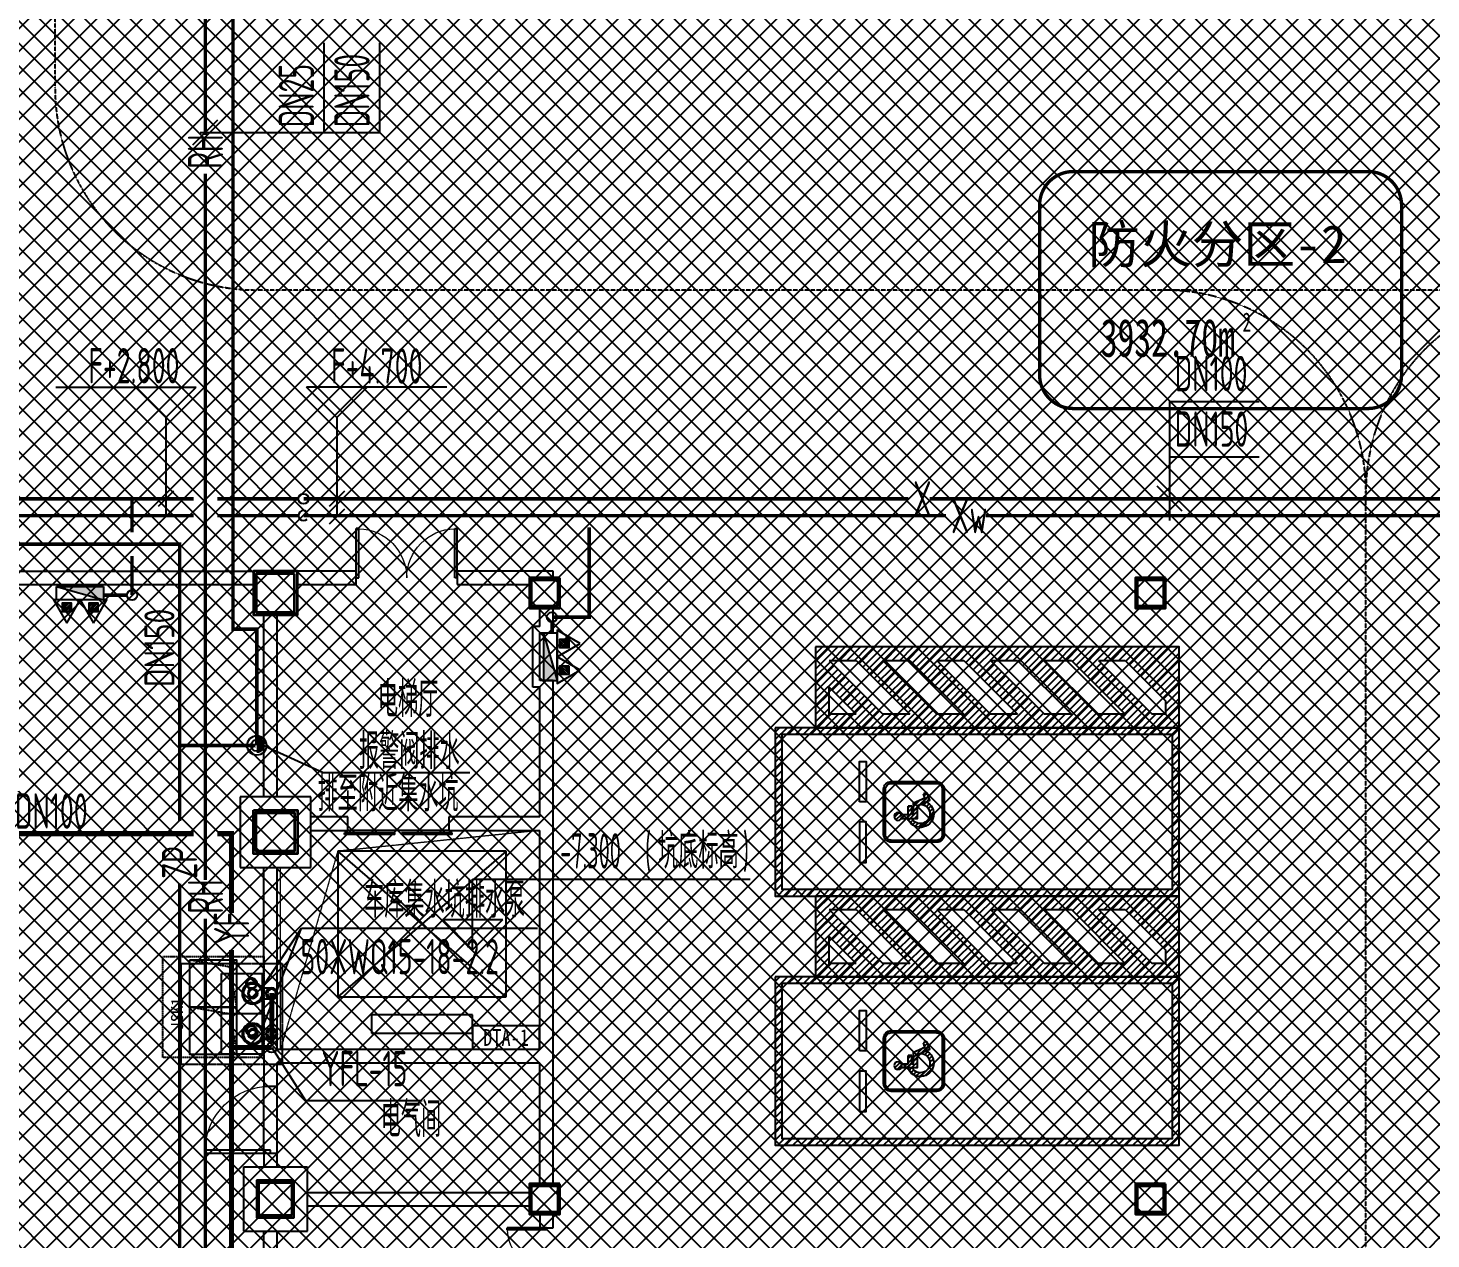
# Model space of a CAD drawing. Extents: x -2120532 to 1934524, y -1331911 to 424203.
# Drawn here: x -70884 to -50042, y -310852 to -292870 of the extents above; entities that cross this region are included whole.
import ezdxf
from ezdxf.enums import TextEntityAlignment as Align

# ---------------------------------------------------------------- set-up
doc = ezdxf.new("R2010")
doc.units = 0
doc.header["$LTSCALE"] = 10
for name, pattern in [('( Hidden )', [0.375, 0.25, -0.125]), ('__DASH', [0.35, 0.25, -0.1]), ('DASH', [0.35, 0.25, -0.1]), ('排水', [1.1, 1, -0.1])]:
    doc.linetypes.add(name, pattern=pattern)
for name, color, linetype in [('0-绿', 3, 'Continuous'), ('0-蓝', 5, 'Continuous'), ('3', 7, 'Continuous'), ('A-COLUMN', 8, 'Continuous'), ('A-EVTR', 3, 'Continuous'), ('A-ROOM_NAME', 23, 'Continuous'), ('A-WALL', 2, 'Continuous'), ('A-WINDOW', 8, 'Continuous'), ('car', 252, 'Continuous'), ('DIM_ELEV', 3, 'Continuous'), ('DOOR_FIRE', 8, 'Continuous'), ('GPS文字_污水', 7, 'Continuous'), ('SRC-03F$0$A-SYMB-NUMB-T', 4, 'Continuous'), ('SRC-03F$0$A-WALL', 7, 'Continuous'), ('W-DIM_压力废', 3, 'Continuous'), ('W-DIM_消防', 3, 'Continuous'), ('W-DIM_直饮', 3, 'Continuous'), ('W-EQUIP_消火栓', 7, 'Continuous'), ('W-EQUIP_灭火器', 7, 'Continuous'), ('W-EVALVE_喷淋', 7, 'Continuous'), ('W-PIPE-压力废', 31, 'Continuous'), ('W-PIPE-喷淋中', 6, 'Continuous'), ('W-PIPE-消防', 1, 'Continuous'), ('W-PIPE-消防中', 1, 'Continuous'), ('W-PIPE-直饮', 62, 'Continuous'), ('W-TEXT_压力废', 7, 'Continuous'), ('W-TEXT_喷淋', 7, 'Continuous'), ('W-TEXT_消防', 7, 'Continuous'), ('W-TEXT_直饮', 7, 'Continuous'), ('W-TWT_LEAD', 3, 'Continuous'), ('W-TWT_TEXT', 7, 'Continuous'), ('W-VALVE_压力废', 7, 'Continuous'), ('W-VALVE_废水', 7, 'Continuous'), ('W-VPIPE-压力废', 31, 'Continuous'), ('W-VPIPE-消防', 1, 'Continuous'), ('WINDOW', 8, 'Continuous'), ('画水辅助', 6, 'Continuous'), ('车行线', 4, 'Continuous'), ('集水坑', 4, 'Continuous')]:
    doc.layers.add(name, color=color, linetype=linetype)
for name, color, linetype, lineweight in [('GPS-污水', 2, '排水', 40), ('HOLE', 52, 'Continuous', 15), ('钢柱', 51, 'Continuous', 35)]:
    doc.layers.add(name, color=color, linetype=linetype, lineweight=lineweight)
doc.styles.add('8B2_01', font='simhei.ttf', dxfattribs={"width": 0.8})
doc.styles.add('8B2_02', font='tssdeng.shx', dxfattribs={"width": 0.6, "bigfont": 'TSSDCHN.shx'})
doc.styles.add('_TWT_PIPEDN', font='TSSDENG', dxfattribs={"width": 0.8, "height": 3.5, "bigfont": 'TSSDCHN'})
doc.styles.add('SRC-03F$0$ECADI-TXT', font='simplex.shx', dxfattribs={"bigfont": 'hztxt.shx'})
doc.styles.get("Standard").update_dxf_attribs({"font": 'TSSDENG.shx', "width": 0.7, "bigfont": 'TSSDCHN.shx'})
doc.styles.add('黑体', font='simhei.ttf', dxfattribs={"width": 0.65})
pattern_1 = [(45, (-1868267.6, 386048.79), (-56.1266008, 56.1266008), [])]
pattern_2 = [(45, (-1051447.4, 216448.07), (-31.571213, 31.571213), [])]

# ---------------------------------------------------------------- blocks, each defined once
blk = doc.blocks.new('集水坑1500x1500')
blk.add_line((750, -300), (750, -900))
at = {"linetype": '( Hidden )'}
blk.add_lwpolyline([(0, 0), (1500, 0), (1500, -1500), (0, -1500)], close=True, dxfattribs=at)
blk.add_lwpolyline([(150, -900), (150, -300), (1350, -300), (1350, -900)], close=True)
blk = doc.blocks.new('A$C2E841D35')
at = {"color": 7, "ltscale": 100}
for p, q in [((292, 381), (181, 381)), ((292, 219), (181, 219)), ((292, -219), (181, -219)), ((292, -381), (181, -381))]:
    blk.add_line(p, q, dxfattribs=at)
for centre, radius in [((430, 300), 159), ((430, 300), 159), ((430, 300), 140), ((430, 300), 140), ((150, 297), 86.2), ((150, 297), 86.2), ((150, 300), 62), ((430, 300), 73.2), ((430, 300), 73.2), ((430, 300), 56.6), ((430, 300), 56.6), ((430, -300), 159), ((430, -300), 159), ((430, -300), 140), ((430, -300), 140), ((150, -303), 86.2), ((150, -303), 86.2), ((150, -300), 62), ((430, -300), 73.2), ((430, -300), 73.2), ((430, -300), 56.6), ((430, -300), 56.6)]:
    blk.add_circle(centre, radius, dxfattribs=at)
blk = doc.blocks.new('l99')
at = {"layer": 'W-TWT_TEXT'}
for p, q in [((92541, -196910), (92091, -196460)), ((94175, -196460), (92091, -196460)), ((92541, -196910), (92991, -196460))]:
    blk.add_line(p, q, dxfattribs=at)
blk = doc.blocks.new('4gs')
at = {"layer": 'W-TWT_TEXT', "style": '8B2_02', "width": 0.6}
blk.add_text('F+4.700', height=525, rotation=359.9998, dxfattribs=at).set_placement((-16760, -202342, 8000))
blk = doc.blocks.new('2.8')
at = {"layer": 'W-TWT_TEXT', "style": '8B2_02', "width": 0.6}
blk.add_text('F+2.800', height=525, rotation=89.9998, dxfattribs=at).set_placement((100977, -194305, 5000))
blk = doc.blocks.new('A$C10817FE3')
at = {"layer": '0-蓝', "color": 9, "linetype": 'DASH', "ltscale": 3, "const_width": 50}
blk.add_lwpolyline([(-168634, -136010), (-164256, -136010, 0.414214), (-163756, -135510), (-163756, -132990, 0.414214), (-164256, -132490), (-168634, -132490, 0.414214), (-169134, -132990), (-169134, -135510, 0.414214)], format="xyb", close=True, dxfattribs=at)
at = {"layer": '0-绿', "color": 0, "linetype": 'DASH', "style": '黑体'}
blk.add_text('防火分区-2', height=563.3, dxfattribs=at).set_placement((-168412, -133850))
at = {"layer": '0-绿', "color": 0, "linetype": 'DASH', "style": '黑体', "width": 0.65}
for s, height, p in [('2', 282, (-166118, -134866)), ('3932.70m', 563.3, (-168225, -135241))]:
    blk.add_text(s, height=height, dxfattribs=at).set_placement(p)
blk = doc.blocks.new('人防集水坑')
at = {"layer": 'GPS-污水', "color": 8, "linetype": '排水'}
for centre in [(307561, 701151), (307561, 700451)]:
    blk.add_circle(centre, 75, dxfattribs=at)
at = {"layer": '集水坑', "color": 8, "linetype": 'DASH', "ltscale": 0.5}
blk.add_lwpolyline([(306241, 700051), (306241, 701551), (307741, 701551), (307741, 700051)], close=True, dxfattribs=at)
at = {"layer": '集水坑', "color": 8, "linetype": 'Continuous', "ltscale": 0.5}
for points in [[(306641, 701501), (306641, 700801), (307341, 700801), (307341, 701501)], [(306641, 700801), (306641, 700101), (307341, 700101), (307341, 700801)]]:
    blk.add_lwpolyline(points, close=True, dxfattribs=at)
at = {"layer": '集水坑', "color": 8, "linetype": 'DASH', "ltscale": 0.5}
for points in [[(307341, 700801), (307237, 701397), (306641, 701501)], [(307347, 700101), (307243, 700697), (306647, 700801)]]:
    blk.add_lwpolyline(points, dxfattribs=at)
blk = doc.blocks.new('SRC-03F$0$ECADI-TAG-CODE')
at = {"layer": 'SRC-03F$0$A-SYMB-NUMB-T', "color": 1}
blk.add_lwpolyline([(3.41, 8.1), (13.41, 8.1), (13.41, 4.6), (3.41, 4.6)], close=True, dxfattribs=at)
at = {"layer": 'SRC-03F$0$A-SYMB-NUMB-T', "style": 'SRC-03F$0$ECADI-TXT', "width": 0.7}
blk.add_attdef('CODE', text='', height=2.5, dxfattribs=at).set_placement((8.41, 6.35), align=Align.MIDDLE_CENTER)
blk = doc.blocks.new('A$C45867796')
at = {"layer": '3'}
h = blk.add_hatch(dxfattribs=at)
h.set_pattern_fill('ANSI31', color=252, scale=50)
h.set_pattern_definition(pattern_1)
h.paths.add_polyline_path([(-2500, 0), (-2500, -6000), (0, -6000), (0, 0)])
h.paths.add_polyline_path([(-100, -100), (-100, -5900), (-2400, -5900), (-2400, -100)], flags=16)
h.paths.add_polyline_path([(-1400, -1250), (-1400, -1350), (-2000, -1350), (-2000, -1250)], flags=0)
h.paths.add_polyline_path([(-1100, -1250), (-500, -1250), (-500, -1350), (-1100, -1350)], flags=0)
h = blk.add_hatch(dxfattribs=at)
h.set_pattern_fill('ANSI31', color=252, scale=50)
h.set_pattern_definition(pattern_1)
h.paths.add_polyline_path([(-2500, -600), (-3700, -600), (-3700, -6000), (-2500, -6000)])
h.paths.add_polyline_path([(-2700, -1200), (-3100, -800), (-2700, -800)], flags=16)
h.paths.add_polyline_path([(-2700, -1600), (-2700, -2000), (-3500, -1200), (-3500, -800)], flags=16)
h.paths.add_polyline_path([(-2700, -2400), (-2700, -2800), (-3500, -2000), (-3500, -1600)], flags=16)
h.paths.add_polyline_path([(-3500, -2400), (-2700, -3200), (-2700, -3600), (-3500, -2800)], flags=16)
h.paths.add_polyline_path([(-3500, -3200), (-2700, -4000), (-2700, -4400), (-3500, -3600)], flags=16)
h.paths.add_polyline_path([(-3500, -4000), (-2700, -4800), (-2700, -5200), (-3500, -4400)], flags=16)
h.paths.add_polyline_path([(-3500, -4800), (-2700, -5600), (-2700, -5800), (-2900, -5800), (-3500, -5200)], flags=16)
h = blk.add_hatch(dxfattribs=at)
h.set_pattern_fill('ANSI31', color=252, scale=28.125)
h.set_pattern_definition(pattern_2)
h.paths.add_polyline_path([(-1588, -1610, 0.414214), (-1700, -1723), (-1699, -2398, 0.414214), (-1587, -2510), (-912, -2510, 0.414214), (-799, -2397), (-800, -1722, 0.414214), (-912, -1610)])
h.paths.add_polyline_path([(-912, -1638, -0.414214), (-828, -1722), (-827, -2397, -0.414214), (-912, -2482), (-1587, -2482, -0.414214), (-1671, -2398), (-1672, -1723, -0.414214), (-1587, -1638)], flags=16)
h.paths.add_polyline_path([(-1124, -1823, -0.272227), (-1153, -1873), (-1153, -1967, -1.512659), (-1401, -2238), (-1426, -2296), (-1539, -2254), (-1520, -2201), (-1457, -2224), (-1384, -2055), (-1210, -2055), (-1210, -2030), (-1333, -2030), (-1333, -1974), (-1210, -1974), (-1210, -1874, -0.272651), (-1240, -1823, -1)], flags=0)
h = blk.add_hatch(dxfattribs=at)
h.set_pattern_fill('ANSI31', color=252, scale=28.125)
h.set_pattern_definition(pattern_2)
h.paths.add_polyline_path([(-1210, -1974), (-1333, -1974), (-1333, -2030), (-1210, -2030), (-1210, -2055), (-1384, -2055), (-1457, -2224), (-1520, -2201), (-1539, -2254), (-1426, -2296), (-1347, -2111), (-1153, -2111), (-1153, -1873, -0.259), (-1210, -1874)])
h = blk.add_hatch(dxfattribs=at)
h.set_pattern_fill('ANSI31', color=252, scale=28.125)
h.set_pattern_definition(pattern_2)
h.paths.add_polyline_path([(-1124, -1823, 1), (-1240, -1823, 1)])
h = blk.add_hatch(dxfattribs=at)
h.set_pattern_fill('ANSI31', color=252, scale=28.125)
h.set_pattern_definition(pattern_2)
h.paths.add_polyline_path([(-1363, -2149), (-1401, -2238, 1.512659), (-1153, -1967), (-1153, -2028, -1.826155)])
at = {"layer": 'car', "color": 8}
for p, q in [((-3500, -800), (-2700, -1600)), ((-2700, -1200), (-3100, -800)), ((-3500, -1200), (-2700, -2000)), ((-3500, -1600), (-2700, -2400)), ((-3500, -2000), (-2700, -2800)), ((-3500, -2400), (-2700, -3200)), ((-3500, -2800), (-2700, -3600)), ((-3500, -3200), (-2700, -4000)), ((-3500, -3600), (-2700, -4400)), ((-3500, -4000), (-2700, -4800)), ((-3500, -4400), (-2700, -5200)), ((-3500, -4800), (-2700, -5600))]:
    blk.add_line(p, q, dxfattribs=at)
at = {"layer": 'car', "ltscale": 0.5}
for p, q in [((-1210, -1974), (-1333, -1974)), ((-1333, -2030), (-1333, -1974)), ((-1210, -2030), (-1333, -2030)), ((-1539, -2254), (-1520, -2201))]:
    blk.add_line(p, q, dxfattribs=at)
for points in [[(-2500, 0), (0, 0), (0, -6000), (0, -6000), (-2500, -6000)], [(-2400, -100), (-100, -100), (-100, -5900), (-2400, -5900)], [(-3700, -600), (-2500, -600), (-2500, -6000), (-3700, -6000)], [(-1400, -1250), (-2000, -1250), (-2000, -1350), (-1400, -1350)], [(-1100, -1250), (-500, -1250), (-500, -1350), (-1100, -1350)]]:
    blk.add_lwpolyline(points, close=True, dxfattribs=at)
at = {"layer": 'car', "color": 8}
for points in [[(-3500, -800), (-3500, -1200)], [(-2700, -1200), (-2700, -800), (-3100, -800)], [(-3500, -1600), (-3500, -2000)], [(-2700, -2000), (-2700, -1600)], [(-3500, -2400), (-3500, -2800)], [(-2700, -2800), (-2700, -2400)], [(-3500, -3200), (-3500, -3600)], [(-2700, -3600), (-2700, -3200)], [(-3500, -4000), (-3500, -4400)], [(-2700, -4400), (-2700, -4000)], [(-3500, -4800), (-3500, -5200)], [(-2700, -5200), (-2700, -4800)], [(-3500, -5200), (-2900, -5800), (-2700, -5800), (-2700, -5600)]]:
    blk.add_lwpolyline(points, dxfattribs=at)
at = {"layer": 'car', "ltscale": 0.5}
for points in [[(-1587, -2510), (-912, -2510, 0.414214), (-799, -2397), (-800, -1722, 0.414214), (-912, -1610), (-1588, -1610, 0.414214), (-1700, -1723), (-1699, -2398, 0.414214)], [(-1587, -2482), (-912, -2482, 0.414214), (-827, -2397), (-828, -1722, 0.414214), (-912, -1638), (-1587, -1638, 0.414214), (-1672, -1723), (-1671, -2398, 0.414214)]]:
    blk.add_lwpolyline(points, format="xyb", close=True, dxfattribs=at)
for points in [[(-1153, -1873), (-1153, -2111), (-1347, -2111), (-1426, -2296), (-1539, -2254)], [(-1210, -1874), (-1210, -1974)], [(-1210, -2030), (-1210, -2055), (-1384, -2055), (-1457, -2224), (-1520, -2201)]]:
    blk.add_lwpolyline(points, dxfattribs=at)
blk.add_circle((-1182, -1823), 57.9, dxfattribs=at)
for radius, start, end in [(200, 204.5041, 70.6314), (143, 177.3017, 62.4815)]:
    blk.add_arc((-1220, -2155), radius, start, end, dxfattribs=at)
blk = doc.blocks.new('$DorLib2D$00000002')
for p, q in [((-0.5, 0), (-0.5, 0.4875)), ((-0.475, 0.4875), (-0.5, 0.4875)), ((-0.475, 0), (-0.475, 0.4875)), ((0.475, 0), (0.475, 0.4875)), ((0.475, 0.4875), (0.5, 0.4875)), ((0.5, 0), (0.5, 0.4875)), ((-0.5, 0), (-0.475, 0)), ((0.5, 0), (0.475, 0))]:
    blk.add_line(p, q)
at = {"lineweight": 13}
for centre, start, end in [((-0.4875, 0), 0, 88.53072), ((0.4875, 0), 91.46928, 180)]:
    blk.add_arc(centre, 0.4875, start, end, dxfattribs=at)
blk = doc.blocks.new('$DORLIB2D$00000127')
at = {"color": 0}
for points in [[(-0.533, 0.795), (-0.533, 0.69)], [(-0.033, 0.795), (-0.533, 0.795)], [(-0.033, 0.795), (-0.033, 0.69)], [(0.533, 0.795), (0.033, 0.795)], [(0.033, 0.795), (0.033, 0.69)], [(0.533, 0.795), (0.533, 0.69)], [(-0.033, 0.69), (-0.533, 0.69)], [(0.533, 0.69), (0.033, 0.69)], [(0.5, 0.5), (-0.5, 0.5)]]:
    blk.add_lwpolyline(points, dxfattribs=at)
blk = doc.blocks.new('$DorLib2D$00000001')
for p, q in [((0.45, 0.975), (0.5, 0.975)), ((0.45, 0), (0.45, 0.975)), ((0.5, 0), (0.5, 0.975)), ((0.5, 0), (0.45, 0))]:
    blk.add_line(p, q)
at = {"lineweight": 13}
blk.add_arc((0.475, 0), 0.975, 91.4693, 180, dxfattribs=at)
blk = doc.blocks.new('$TwtSys$00000434')
for p, q in [((-0.5, 0.5), (-0.5, -0.5)), ((-0.5, -0.5), (0.5, 0.5)), ((0.5, 0.5), (-0.5, 0.5)), ((0.5, -0.5), (0.5, 0.5)), ((-0.5, -0.5), (0.5, -0.5))]:
    blk.add_line(p, q)
blk.add_solid([(0.5, -0.5), (0.5, 0.5), (-0.5, -0.5)])
blk = doc.blocks.new('$EVALVE$00000041')
at = {"const_width": 78.4}
blk.add_lwpolyline([(0, 24, -1), (0, -24, 1)], format="xyb", dxfattribs=at)
for radius in [80, 48]:
    blk.add_circle((0, 0), radius)
for p in [(-80, 0), (80, 0)]:
    blk.add_point(p)
blk = doc.blocks.new('$TwtSys$00000546')
h = blk.add_hatch()
h.set_pattern_fill('ANSI31', color=256, scale=200, style=0)
h.set_pattern_definition([(45, (-38543.802, -6670.83), (-17.67767, 17.67767), [])])
h.paths.add_polyline_path([(-65, 174), (65, 174), (65, 44), (-65, 44)])
for points in [[(0, 344), (-198, 0), (198, 0)], [(-65, 174), (65, 174), (65, 44), (-65, 44)]]:
    blk.add_lwpolyline(points, close=True)
blk = doc.blocks.new('A$C1C3C0163')
h = blk.add_hatch()
h.set_pattern_fill('ANSI37', color=8, scale=150)
h.set_pattern_definition([(45, (-601697.23, -233886.27), (-168.3798, 168.3798), []), (135, (-601697.23, -233886.27), (-168.3798, -168.3798), [])])
h.paths.add_polyline_path([(-80300, 5300), (-80300, -9000), (-62000, -9000), (-62000, -64625), (-76750, -64625), (-76750, -62675), (-73875, -62675), (-73775, -57275), (-100380, -57275), (-100572, -124002), (-71150, -123999), (-71150, -126437), (-63509, -133383), (-65550, -135650), (-61611, -139196), (-83885, -163934), (-83885, -174096), (-119589, -213750), (-196450, -213750), (-196450, -207800), (-209700, -193450), (-209700, -169150), (-201700, -169149), (-201700, 5300), (-192675, 5300)])

msp = doc.modelspace()

# ---------------------------------------------------------------- hatches: boundary and pattern name
at = {"layer": 'W-PIPE-压力废'}
for points in [[(-67861.3, -304833.6), (-67823.8, -304833.6), (-67823.8, -304796.1)], [(-67861.3, -304833.6), (-67861.3, -304796.1), (-67823.8, -304796.1)]]:
    msp.add_hatch(color=256, dxfattribs=at).paths.add_polyline_path(points)
at = {"layer": 'W-PIPE-喷淋中'}
for points in [[(-68633, -300535.6), (-68606.7, -300535.6), (-68606.7, -300509.3)], [(-68633, -300535.6), (-68633, -300509.3), (-68606.7, -300509.3)], [(-67485.7, -301797.2), (-67459.5, -301797.2), (-67459.5, -301770.9)], [(-67485.7, -301797.2), (-67485.7, -301770.9), (-67459.5, -301770.9)], [(-67839.8, -301797.2), (-67866.1, -301797.2), (-67866.1, -301823.4)], [(-67839.8, -301797.2), (-67839.8, -301823.4), (-67866.1, -301823.4)], [(-67485.7, -303524.1), (-67459.5, -303524.1), (-67459.5, -303550.4)], [(-67485.7, -303524.1), (-67485.7, -303550.4), (-67459.5, -303550.4)]]:
    msp.add_hatch(color=256, dxfattribs=at).paths.add_polyline_path(points)
at = {"layer": 'W-PIPE-消防'}
for points in [[(-62547.5, -299860.4), (-62573.8, -299860.4), (-62573.8, -299834.2)], [(-62547.5, -299860.4), (-62547.5, -299834.2), (-62573.8, -299834.2)], [(-62547.5, -301619.9), (-62547.5, -301646.1), (-62521.3, -301646.1)], [(-62547.5, -301619.9), (-62521.3, -301619.9), (-62521.3, -301646.1)]]:
    msp.add_hatch(color=256, dxfattribs=at).paths.add_polyline_path(points)

# ---------------------------------------------------------------- linework, layer by layer
at = {"layer": 'A-COLUMN', "color": 8}
for p, q in [((-66883.6, -300935.4), (-67533.6, -300935.4)), ((-67533.6, -300935.4), (-67533.6, -301585.4)), ((-66883.6, -301585.4), (-66883.6, -300935.4)), ((-62983.6, -301035.4), (-63433.6, -301035.4)), ((-63433.6, -301035.4), (-63433.6, -301485.4)), ((-62983.6, -301485.4), (-62983.6, -301035.4)), ((-53983.6, -301035.4), (-54433.6, -301035.4)), ((-54433.6, -301035.4), (-54433.6, -301485.4)), ((-53983.6, -301485.4), (-53983.6, -301035.4)), ((-67533.6, -301585.4), (-66883.6, -301585.4)), ((-63433.6, -301485.4), (-62983.6, -301485.4)), ((-54433.6, -301485.4), (-53983.6, -301485.4)), ((-66683.6, -304285.4), (-67733.6, -304285.4)), ((-67733.6, -304285.4), (-67733.6, -305335.4)), ((-66683.6, -305335.4), (-66683.6, -304285.4)), ((-67733.6, -305335.4), (-66683.6, -305335.4)), ((-66733.6, -309785.4), (-67683.6, -309785.4)), ((-67683.6, -309785.4), (-67683.6, -310735.4)), ((-66733.6, -309785.4), (-67683.6, -309785.4)), ((-67683.6, -309785.4), (-67683.6, -310735.4)), ((-66733.6, -310735.4), (-66733.6, -309785.4)), ((-66733.6, -310735.4), (-66733.6, -309785.4)), ((-62983.6, -310035.4), (-63433.6, -310035.4)), ((-63433.6, -310035.4), (-63433.6, -310485.4)), ((-62983.6, -310485.4), (-62983.6, -310035.4)), ((-53983.6, -310035.4), (-54433.6, -310035.4)), ((-54433.6, -310035.4), (-54433.6, -310485.4)), ((-53983.6, -310485.4), (-53983.6, -310035.4)), ((-63433.6, -310485.4), (-62983.6, -310485.4)), ((-54433.6, -310485.4), (-53983.6, -310485.4)), ((-67683.6, -310735.4), (-66733.6, -310735.4)), ((-67683.6, -310735.4), (-66733.6, -310735.4))]:
    msp.add_line(p, q, dxfattribs=at)
at = {"layer": 'A-EVTR', "color": 8}
for p, q in [((-63783.6, -305094.9), (-66283.6, -305094.9)), ((-66283.6, -305094.9), (-66283.6, -307254.9)), ((-63783.6, -307254.9), (-66283.6, -305094.9)), ((-63783.6, -305094.9), (-66283.6, -307254.9)), ((-63783.6, -307254.9), (-63783.6, -305094.9)), ((-66283.6, -307254.9), (-63783.6, -307254.9)), ((-64283.6, -307524.9), (-65783.6, -307524.9)), ((-65783.6, -307524.9), (-65783.6, -307794.9)), ((-64283.6, -307794.9), (-64283.6, -307524.9)), ((-65783.6, -307794.9), (-64283.6, -307794.9))]:
    msp.add_line(p, q, dxfattribs=at)
at = {"layer": 'A-WALL', "color": 8}
for p, q in [((-73358.6, -300935.4), (-67533.6, -300935.4)), ((-66008.6, -300935.4), (-66883.6, -300935.4)), ((-66008.6, -301135.4), (-66008.6, -300935.4)), ((-63083.6, -300935.4), (-64508.6, -300935.4)), ((-64508.6, -300935.4), (-64508.6, -301135.4)), ((-63083.6, -301035.4), (-63083.6, -300935.4)), ((-73558.6, -301135.4), (-67533.6, -301135.4)), ((-66883.6, -301135.4), (-66008.6, -301135.4)), ((-64508.6, -301135.4), (-63433.6, -301135.4)), ((-67383.6, -304285.4), (-67383.6, -301585.4)), ((-67183.6, -304285.4), (-67183.6, -301585.4)), ((-63283.6, -301758.1), (-63283.6, -301485.4)), ((-63083.6, -301858.1), (-63083.6, -301485.4)), ((-63383.6, -302658.1), (-63383.6, -301758.1)), ((-63283.6, -301758.1), (-63383.6, -301758.1)), ((-63283.6, -302558.1), (-63283.6, -301858.1)), ((-63083.6, -301858.1), (-63283.6, -301858.1)), ((-63083.6, -302558.1), (-63283.6, -302558.1)), ((-63083.6, -304685.4), (-63083.6, -302558.1)), ((-63283.6, -302658.1), (-63383.6, -302658.1)), ((-63283.6, -304585.4), (-63283.6, -302658.1)), ((-66133.6, -304585.4), (-66683.6, -304585.4)), ((-66133.6, -304785.4), (-66133.6, -304585.4)), ((-63283.6, -304585.4), (-64633.6, -304585.4)), ((-64633.6, -304585.4), (-64633.6, -304785.4)), ((-63083.6, -308135.4), (-63083.6, -304685.4)), ((-66683.6, -304785.4), (-66133.6, -304785.4)), ((-64633.6, -304785.4), (-63283.6, -304785.4)), ((-63283.6, -308035.4), (-63283.6, -304785.4)), ((-67383.6, -308135.4), (-67383.6, -305335.4)), ((-67183.6, -308035.4), (-67183.6, -305335.4)), ((-67183.6, -308035.4), (-63283.6, -308035.4)), ((-67383.6, -308135.4), (-67383.6, -308585.4)), ((-67183.6, -308235.4), (-63283.6, -308235.4)), ((-67183.6, -308585.4), (-67183.6, -308235.4)), ((-63283.6, -310035.4), (-63283.6, -308235.4)), ((-63083.6, -310035.4), (-63083.6, -308135.4)), ((-67383.6, -308585.4), (-67183.6, -308585.4)), ((-67183.6, -309585.4), (-67383.6, -309585.4)), ((-67383.6, -309585.4), (-67383.6, -309785.4)), ((-67183.6, -309785.4), (-67183.6, -309585.4)), ((-66733.6, -310160.4), (-63433.6, -310160.4)), ((-66733.6, -310360.4), (-63433.6, -310360.4)), ((-63283.6, -310485.4), (-63283.6, -310685.4)), ((-63083.6, -310685.4), (-63083.6, -310485.4)), ((-67383.6, -318185.4), (-67383.6, -310735.4)), ((-67183.6, -318085.4), (-67183.6, -310735.4)), ((-63283.6, -310685.4), (-63083.6, -310685.4))]:
    msp.add_line(p, q, dxfattribs=at)
at = {"layer": 'DIM_ELEV', "color": 8}
for p, q in [((-64279.7, -306559.5), (-64279.7, -305509.5)), ((-64279.7, -305509.5), (-60157, -305509.5)), ((-64279.7, -306559.5), (-64729.7, -306109.5)), ((-64729.7, -306109.5), (-63829.7, -306109.5)), ((-64279.7, -306559.5), (-63829.7, -306109.5))]:
    msp.add_line(p, q, dxfattribs=at)
at = {"layer": 'GPS文字_污水'}
for p, q in [((-68836.8, -298654.1, -3000), (-68836.8, -300126.6, -3000)), ((-66297.8, -298654.1, -3000), (-66297.8, -300126.6, -3000)), ((-68721.8, -299748), (-68951.8, -299972.8)), ((-66182.8, -299748), (-66412.8, -299972.8)), ((-68721.8, -300014.2, -5000), (-68951.8, -300239, -5000)), ((-66182.8, -300014.2, -5000), (-66412.8, -300239, -5000))]:
    msp.add_line(p, q, dxfattribs=at)
at = {"layer": 'HOLE', "color": 8, "linetype": 'DASH'}
for points in [[(-67133.6, -308035.4), (-67133.6, -305335.4), (-66683.6, -305335.4), (-66683.6, -304785.4), (-63283.6, -304785.4), (-63283.6, -308035.4), (-67133.6, -308035.4)], [(-63283.6, -304785.4), (-66283.6, -305094.9), (-67133.6, -308035.4)]]:
    msp.add_lwpolyline(points, dxfattribs=at)
at = {"layer": 'W-DIM_压力废', "linetype": 'ByBlock'}
for p, q in [((-67263, -308010.6, 0), (-66760.5, -308795.3, 0)), ((-66760.5, -308795.3, 0), (-65028.4, -308795.3, 0))]:
    msp.add_line(p, q, dxfattribs=at)
at = {"layer": 'W-DIM_消防'}
for p, q in [((-53922.5, -299238.6), (-53922.5, -298413.6)), ((-53922.5, -298413.6), (-52594, -298413.6)), ((-53922.5, -300185.4), (-53922.5, -299238.6)), ((-53922.5, -299238.6), (-52594, -299238.6)), ((-53736.9, -300046), (-54108.1, -299674.8))]:
    msp.add_line(p, q, dxfattribs=at)
at = {"layer": 'W-DIM_直饮'}
for p, q in [((-66485.1, -294418.6), (-66485.1, -293090.1)), ((-65660.1, -294418.6), (-65660.1, -293090.1)), ((-68435.7, -294604.2), (-68064.5, -294233)), ((-67654.2, -294233), (-68025.5, -294604.2)), ((-68325.1, -294418.6), (-66485.1, -294418.6)), ((-66485.1, -294418.6), (-65660.1, -294418.6))]:
    msp.add_line(p, q, dxfattribs=at)
at = {"layer": 'W-PIPE-压力废', "ltscale": 1.5, "const_width": 75}
for points in [[(-73046.2, -304833.6), (-68426.3, -304833.6)], [(-68073.8, -304833.6), (-67861.3, -304833.6)], [(-67861.3, -304833.6), (-67861.3, -306009.6)], [(-67861.3, -306559.4), (-67861.3, -317783.6)], [(-67263, -307199.2), (-67263, -307935.6)], [(-67263, -308010.6), (-67861.3, -308010.6)]]:
    msp.add_lwpolyline(points, dxfattribs=at)
at = {"layer": 'W-PIPE-喷淋中', "ltscale": 1.5, "const_width": 52.5}
for points in [[(-67839.8, -287856.2), (-67839.8, -301797.2)], [(-68633, -300535.6), (-72715.3, -300535.6)], [(-68633, -300535.6), (-68633, -303524.1)], [(-67485.7, -301797.2), (-67839.8, -301797.2)], [(-67485.7, -303524.1), (-67485.7, -301797.2)], [(-67485.7, -303524.1), (-68633, -303524.1)], [(-68633, -303524.1), (-68633, -304646.1)], [(-68633, -305578.2), (-68633, -316757.1)]]:
    msp.add_lwpolyline(points, dxfattribs=at)
at = {"layer": 'W-PIPE-消防', "ltscale": 1.5, "const_width": 52.5}
for points in [[(-69340, -299860.4), (-72008.9, -299860.4)], [(-69340, -300359.3), (-69340, -299860.4)], [(-68426.3, -299860.4), (-69340, -299860.4)], [(-66866.6, -299860.4), (-68073.8, -299860.4)], [(-62547.5, -299860.4), (-66791.6, -299860.4)], [(-62547.5, -299934.2), (-62547.5, -299860.4)], [(-57808.7, -299860.4), (-62547.5, -299860.4)], [(-49335.4, -299860.4), (-57489, -299860.4)], [(-62547.5, -301619.9), (-62547.5, -300286.7)], [(-69340, -301290.8), (-69340, -300711.8)], [(-69415, -301290.8), (-69761.5, -301290.8)], [(-63100.9, -301619.9), (-62547.5, -301619.9)], [(-63100.9, -301694.9), (-63100.9, -301858.1)]]:
    msp.add_lwpolyline(points, dxfattribs=at)
at = {"layer": 'W-PIPE-消防中', "color": 5, "ltscale": 1.5, "const_width": 52.5}
for points in [[(-68426.3, -300110.4), (-72350.2, -300110.4)], [(-66866.6, -300110.4), (-68073.8, -300110.4)], [(-57245.4, -300110.4), (-66791.6, -300110.4)], [(-35807.9, -300110.4), (-56659.2, -300110.4)]]:
    msp.add_lwpolyline(points, dxfattribs=at)
at = {"layer": 'W-PIPE-消防中', "color": 5}
msp.add_arc((-66791.6, -300110.4), 75, 45, 315, dxfattribs=at)
at = {"layer": 'W-PIPE-直饮', "ltscale": 1.5, "const_width": 52.5}
for points in [[(-68250.1, -294459.7), (-68250.1, -275435.8)], [(-68250.1, -305523), (-68250.1, -295033.7)], [(-68250.1, -317263.9), (-68250.1, -306097)]]:
    msp.add_lwpolyline(points, dxfattribs=at)
at = {"layer": 'W-TWT_LEAD'}
for p, q in [((-67463.3, -303487.5), (-66502.5, -303925.2)), ((-66502.5, -303925.2), (-64322.8, -303925.2)), ((-67408.6, -307125.6), (-66820.5, -306239.4)), ((-67407, -307725.8), (-66820.5, -306239.4)), ((-66820.5, -306239.4), (-63314.1, -306239.4))]:
    msp.add_line(p, q, dxfattribs=at)
at = {"layer": 'W-VPIPE-压力废', "linetype": 'ByBlock'}
msp.add_circle((-67263, -308010.6), 75, dxfattribs=at)
at = {"layer": 'W-VPIPE-消防'}
for centre in [(-66791.6, -299860.4), (-69340, -301290.8), (-63100.9, -301619.9)]:
    msp.add_circle(centre, 75, dxfattribs=at)
at = {"layer": 'WINDOW', "color": 8}
for p, q in [((-67383.6, -309585.4), (-67383.6, -308585.4)), ((-67183.6, -309585.4), (-67183.6, -308585.4))]:
    msp.add_line(p, q, dxfattribs=at)
at = {"layer": '车行线', "color": 8, "linetype": '__DASH', "ltscale": 1.5}
for points in [[(-18583.6, -174472.9), (-18583.6, -293760.4, -0.4142136), (-21583.6, -296760.4), (-67483.6, -296760.4, -0.4142136), (-70483.6, -293760.4), (-70483.6, -174472.9)], [(-54008.6, -296760.4, -0.4142136), (-51008.6, -299760.4)], [(-48008.6, -296760.4, 0.4142136), (-51008.6, -299760.4)]]:
    msp.add_lwpolyline(points, format="xyb", dxfattribs=at)
msp.add_lwpolyline([(-51008.6, -370022.9), (-51008.6, -299760.4)], dxfattribs=at)
at = {"layer": '钢柱', "color": 8, "lineweight": 35}
for points in [[(-66883.6, -300935.4), (-67533.6, -300935.4), (-67533.6, -301585.4), (-66883.6, -301585.4)], [(-66923.6, -300975.4), (-67493.6, -300975.4), (-67493.6, -301545.4), (-66923.6, -301545.4)], [(-62983.6, -301035.4), (-63433.6, -301035.4), (-63433.6, -301485.4), (-62983.6, -301485.4)], [(-63013.6, -301455.4), (-63403.6, -301455.4), (-63403.6, -301065.4), (-63013.6, -301065.4)], [(-53983.6, -301035.4), (-54433.6, -301035.4), (-54433.6, -301485.4), (-53983.6, -301485.4)], [(-54013.6, -301455.4), (-54403.6, -301455.4), (-54403.6, -301065.4), (-54013.6, -301065.4)], [(-67533.6, -304485.4), (-66883.6, -304485.4), (-66883.6, -305135.4), (-67533.6, -305135.4)], [(-67493.6, -304525.4), (-66923.6, -304525.4), (-66923.6, -305095.4), (-67493.6, -305095.4)], [(-66933.6, -309985.4), (-67483.6, -309985.4), (-67483.6, -310535.4), (-66933.6, -310535.4)], [(-66963.6, -310505.4), (-67453.6, -310505.4), (-67453.6, -310015.4), (-66963.6, -310015.4)], [(-62983.6, -310035.4), (-63433.6, -310035.4), (-63433.6, -310485.4), (-62983.6, -310485.4)], [(-63013.6, -310455.4), (-63403.6, -310455.4), (-63403.6, -310065.4), (-63013.6, -310065.4)], [(-53983.6, -310035.4), (-54433.6, -310035.4), (-54433.6, -310485.4), (-53983.6, -310485.4)], [(-54013.6, -310455.4), (-54403.6, -310455.4), (-54403.6, -310065.4), (-54013.6, -310065.4)]]:
    msp.add_lwpolyline(points, close=True, dxfattribs=at)

# ---------------------------------------------------------------- block references
at = {"color": 8}
msp.add_blockref('A$C10817FE3', (113277.6, -162510.4), dxfattribs=at)
at = {"layer": '3', "color": 8, "xscale": -1, "rotation": 90}
for p in [(-59783.6, -305760.4), (-59783.6, -309460.4)]:
    msp.add_blockref('A$C45867796', p, dxfattribs=at)
at = {"layer": 'A-WINDOW', "color": 8, "xscale": 1500, "yscale": -200, "zscale": 200}
msp.add_blockref('$DORLIB2D$00000127', (-65383.6, -304685.4), dxfattribs=at)
at = {"layer": 'DOOR_FIRE', "color": 8, "zscale": 200}
for p, xscale, yscale, rotation in [((-65258.6, -301035.4), -1500, 1500, 359.9999999999992), ((-63183.6, -311285.4), 1200, 1200, 89.99999999988059)]:
    msp.add_blockref('$DorLib2D$00000002', p, dxfattribs=dict(at, xscale=xscale, yscale=yscale, rotation=rotation))
at = {"layer": 'SRC-03F$0$A-WALL', "color": 8}
ref = msp.add_blockref('SRC-03F$0$ECADI-TAG-CODE', (-62942.8, -308495.4), dxfattribs=dict(at, xscale=-100, yscale=100, zscale=100))
ref.add_attrib('CODE', 'DTA-1', dxfattribs={"layer": 'SRC-03F$0$A-SYMB-NUMB-T', "height": 250, "style": '8B2_01', "width": 0.8}).set_placement((-63783.6, -307860.4), align=Align.MIDDLE_CENTER)
at = {"layer": 'W-EQUIP_消火栓', "yscale": 200, "zscale": 700}
for p, xscale, rotation in [((-70111.5, -301263.1), -700, 179.9999949910432), ((-63125.9, -302208.1), 700, 270.0000000000076)]:
    msp.add_blockref('$TwtSys$00000434', p, dxfattribs=dict(at, xscale=xscale, rotation=rotation))
at = {"layer": 'W-EQUIP_灭火器'}
for p, rotation in [((-70309.9, -301363.1), 179.9999949910432), ((-69913.1, -301363.1), 179.9999949910432), ((-63025.9, -302009.8), 270.0000000000076), ((-63025.9, -302406.5), 270.0000000000076)]:
    msp.add_blockref('$TwtSys$00000546', p, dxfattribs=dict(at, rotation=rotation))
at = {"layer": 'W-EVALVE_喷淋', "xscale": 1.8, "yscale": 1.8, "zscale": 1.8}
msp.add_blockref('$EVALVE$00000041', (-67485.7, -303524.1), dxfattribs=at)
at = {"layer": 'W-VALVE_压力废', "rotation": 270}
msp.add_blockref('集水坑1500x1500', (-67108.6, -306760.4, 0), dxfattribs=at)
at = {"layer": 'W-VALVE_废水', "xscale": -1}
msp.add_blockref('A$C2E841D35', (-67115.5, -307506.6, 0), dxfattribs=at)
at = {"layer": 'WINDOW', "color": 8, "xscale": -1000, "yscale": 1000, "zscale": -1000, "rotation": 89.99999988680919}
msp.add_blockref('$DorLib2D$00000001', (-67283.6, -309085.4), dxfattribs=at)
at = {"layer": '画水辅助'}
for name, p in [('A$C1C3C0163', (106241.4, -167810.4)), ('4gs', (-49621.7, -95808.7, -3000)), ('l99', (-158838.5, -101743.7, -3000))]:
    msp.add_blockref(name, p, dxfattribs=at)
at = {"layer": '画水辅助', "rotation": 270}
msp.add_blockref('2.8', (124317.8, -197169.8), dxfattribs=at)
at = {"layer": '画水辅助', "xscale": -1}
msp.add_blockref('l99', (23703.8, -101743.7, -3000), dxfattribs=at)
at = {"layer": '集水坑', "color": 8, "linetype": 'Continuous'}
msp.add_blockref('人防集水坑', (-375124.7, -1008211.1), dxfattribs=at)

# ---------------------------------------------------------------- texts
at = {"layer": '0-绿', "color": 8, "linetype": 'DASH', "style": '黑体'}
msp.add_text('JSK1', height=179.2, rotation=90, dxfattribs=at).set_placement((-68581.7, -307755.5, 0))
at = {"layer": 'A-ROOM_NAME', "color": 8, "style": '8B2_02', "width": 0.6}
for s, p in [('电梯厅', (-65687, -303100.8)), ('电气间', (-65644.7, -309338.8))]:
    msp.add_text(s, height=525, dxfattribs=at).set_placement(p)
at = {"layer": 'DIM_ELEV', "color": 8}
for s, width, p in [('-7.300', 0.48, (-62979, -305352)), ('(', 0.48, (-61717.8, -305352)), ('坑底标高', 0.6, (-61524, -305352)), (')', 0.48, (-60264, -305352))]:
    msp.add_text(s, height=525, dxfattribs=dict(at, width=width)).set_placement(p)
at = {"layer": 'W-DIM_压力废', "color": 7, "linetype": 'ByBlock', "style": '8B2_02', "width": 0.6}
msp.add_text('YFL-15', height=525, dxfattribs=at).set_placement((-66526.6, -308585.3, 0))
at = {"layer": 'W-DIM_消防', "color": 7, "style": '8B2_02', "width": 0.6}
for s, p in [('DN100', (-53847.5, -298263.6)), ('DN150', (-53847.5, -299088.6))]:
    msp.add_text(s, height=525, rotation=360, dxfattribs=at).set_placement(p)
at = {"layer": 'W-DIM_直饮', "color": 7, "style": '8B2_02', "width": 0.6}
for s, p in [('DN25', (-66635.1, -294343.6)), ('DN150', (-65810.1, -294343.6))]:
    msp.add_text(s, height=525, rotation=90, dxfattribs=at).set_placement(p)
at = {"layer": 'W-TEXT_压力废', "style": '8B2_02', "width": 0.6}
msp.add_text('YF', height=525, rotation=90, dxfattribs=at).set_placement((-67598.8, -306484.4))
at = {"layer": 'W-TEXT_喷淋'}
for s, height, style, width, p in [('DN150', 446.25, '_TWT_PIPEDN', 0.752941, (-68709.8, -302656.6)), ('ZP', 525, '8B2_02', 0.6, (-68370.5, -305503.2))]:
    msp.add_text(s, height=height, rotation=90, dxfattribs=dict(at, style=style, width=width)).set_placement(p)
at = {"layer": 'W-TEXT_消防', "style": '8B2_02', "width": 0.6}
for s, p in [('X', (-57733.7, -300122.9)), ('Xw', (-57170.4, -300372.9))]:
    msp.add_text(s, height=525, dxfattribs=at).set_placement(p)
at = {"layer": 'W-TEXT_直饮', "style": '8B2_02', "width": 0.6}
for p in [(-67987.6, -294958.7), (-67987.6, -306022)]:
    msp.add_text('RH', height=525, rotation=90, dxfattribs=at).set_placement(p)
at = {"layer": 'W-TWT_LEAD', "color": 7, "style": '8B2_02', "width": 0.6}
for s, p in [('报警阀排水', (-65968.1, -303872.7)), ('排至附近集水坑', (-66583.2, -304502.7)), ('车库集水坑排水泵', (-65892, -306081.9)), ('50XWQ15-18-2.2', (-66835.7, -306921.9))]:
    msp.add_text(s, height=525, dxfattribs=at).set_placement(p)
at = {"layer": 'W-TWT_TEXT', "style": '8B2_02', "width": 0.6}
msp.add_text('DN100', height=525, dxfattribs=at).set_placement((-71078.8, -304759.8, 22400))

doc.saveas('drawing.dxf')
